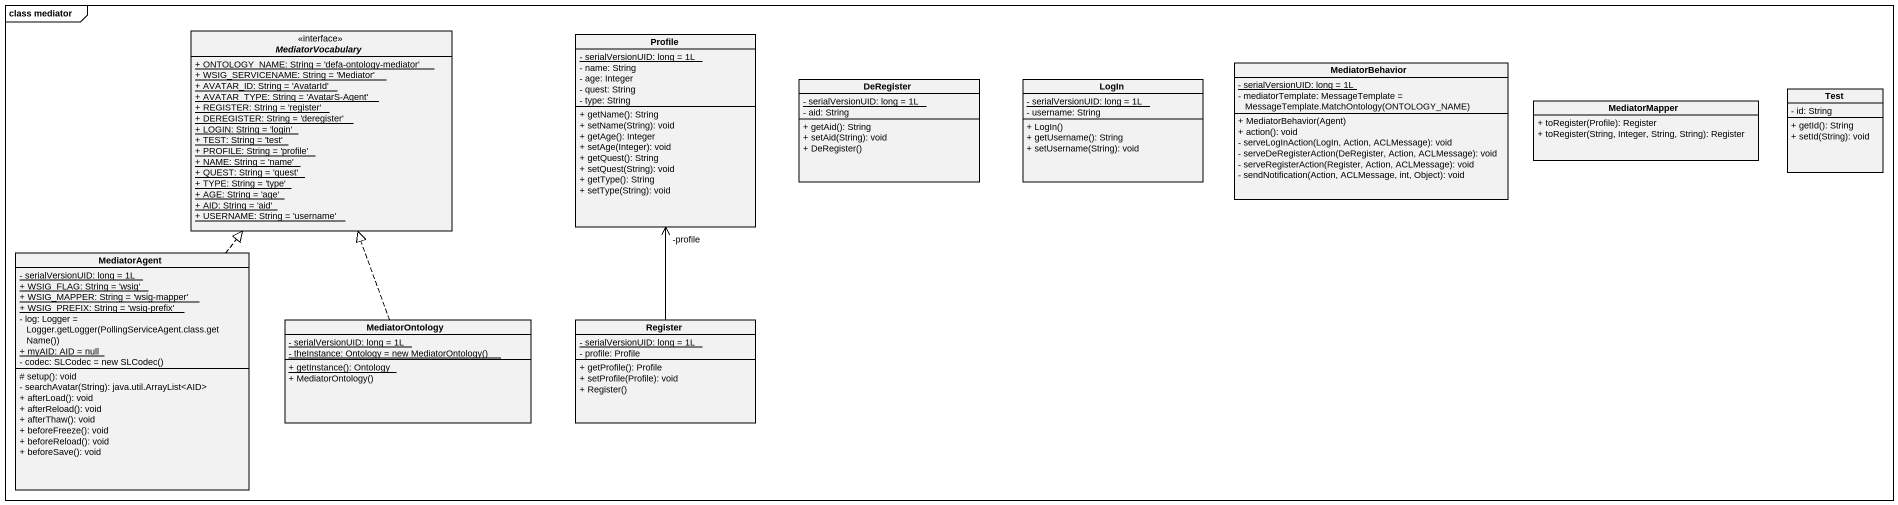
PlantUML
@startuml
mainframe class mediator
hide circle
hide empty members
skinparam classAttributeIconSize 0
interface MediatorVocabulary <<interface>> {
  {static} + ONTOLOGY_NAME: String = 'defa-ontology-mediator'
  {static} + WSIG_SERVICENAME: String = 'Mediator'
  {static} + AVATAR_ID: String = 'AvatarId'
  {static} + AVATAR_TYPE: String = 'AvatarS-Agent'
  {static} + REGISTER: String = 'register'
  {static} + DEREGISTER: String = 'deregister'
  {static} + LOGIN: String = 'login'
  {static} + TEST: String = 'test'
  {static} + PROFILE: String = 'profile'
  {static} + NAME: String = 'name'
  {static} + QUEST: String = 'quest'
  {static} + TYPE: String = 'type'
  {static} + AGE: String = 'age'
  {static} + AID: String = 'aid'
  {static} + USERNAME: String = 'username'
}
class Profile {
  {static} - serialVersionUID: long = 1L
  - name: String
  - age: Integer
  - quest: String
  - type: String
  + getName(): String
  + setName(String): void
  + getAge(): Integer
  + setAge(Integer): void
  + getQuest(): String
  + setQuest(String): void
  + getType(): String
  + setType(String): void
}
class MediatorBehavior {
  {static} - serialVersionUID: long = 1L
  {field} - mediatorTemplate: MessageTemplate = MessageTemplate.MatchOntology(ONTOLOGY_NAME)
  + MediatorBehavior(Agent)
  + action(): void
  - serveLogInAction(LogIn, Action, ACLMessage): void
  - serveDeRegisterAction(DeRegister, Action, ACLMessage): void
  - serveRegisterAction(Register, Action, ACLMessage): void
  - sendNotification(Action, ACLMessage, int, Object): void
}
class DeRegister {
  {static} - serialVersionUID: long = 1L
  - aid: String
  + getAid(): String
  + setAid(String): void
  + DeRegister()
}
class LogIn {
  {static} - serialVersionUID: long = 1L
  - username: String
  + LogIn()
  + getUsername(): String
  + setUsername(String): void
}
class MediatorMapper {
  + toRegister(Profile): Register
  + toRegister(String, Integer, String, String): Register
}
class Test {
  - id: String
  + getId(): String
  + setId(String): void
}
class MediatorAgent {
  {static} - serialVersionUID: long = 1L
  {static} + WSIG_FLAG: String = 'wsig'
  {static} + WSIG_MAPPER: String = 'wsig-mapper'
  {static} + WSIG_PREFIX: String = 'wsig-prefix'
  {field} - log: Logger = Logger.getLogger(PollingServiceAgent.class.getName())
  {static} + myAID: AID = null
  {field} - codec: SLCodec = new SLCodec()
  # setup(): void
  - searchAvatar(String): java.util.ArrayList<AID>
  + afterLoad(): void
  + afterReload(): void
  + afterThaw(): void
  + beforeFreeze(): void
  + beforeReload(): void
  + beforeSave(): void
}
class MediatorOntology {
  {static} - serialVersionUID: long = 1L
  {static} {field} - theInstance: Ontology = new MediatorOntology()
  {static} + getInstance(): Ontology
  + MediatorOntology()
}
class Register {
  {static} - serialVersionUID: long = 1L
  - profile: Profile
  + getProfile(): Profile
  + setProfile(Profile): void
  + Register()
}
MediatorAgent .up.|> MediatorVocabulary
MediatorOntology .up.|> MediatorVocabulary
Register -up-> "-profile" Profile
@enduml
